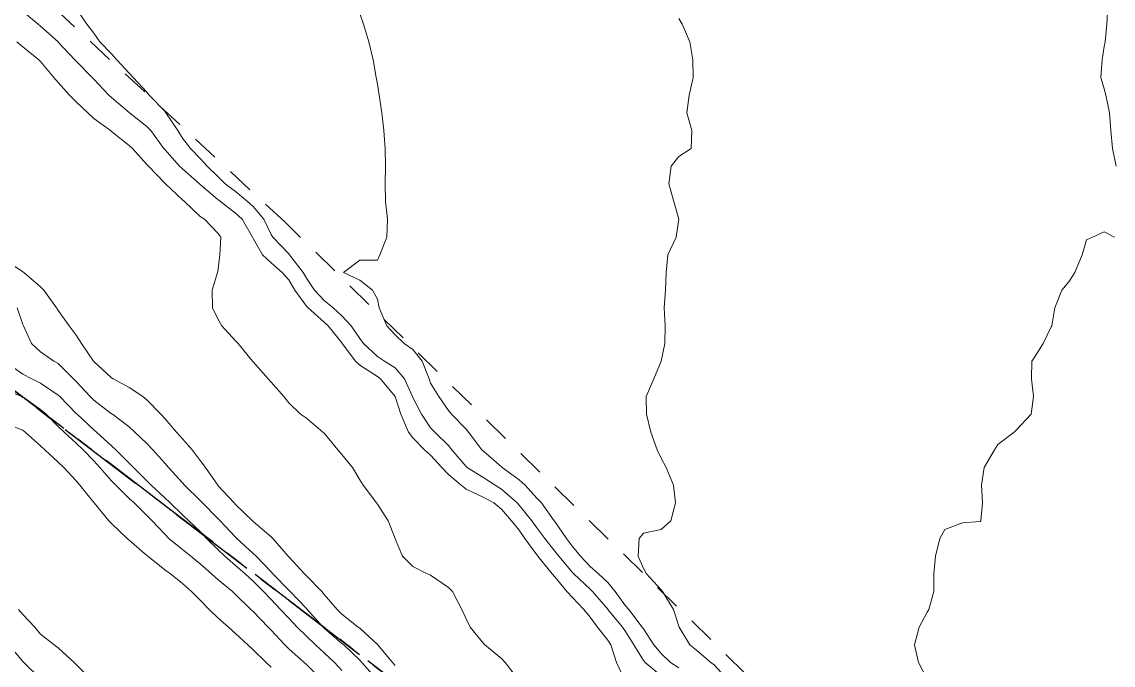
# Model space of a CAD drawing. Header units: centimetres. Extents: x 0 to 642158, y -847 to 649707.
# Drawn here: x 617184.22 to 617215, y 620666.18 to 620684.32 of the extents above; entities that cross this region are included whole.
import ezdxf

# ---------------------------------------------------------------- set-up
doc = ezdxf.new("R2010")
doc.units = ezdxf.units.CM
doc.header["$MEASUREMENT"] = 0
doc.linetypes.add('CENTERX2', pattern=[4, 2.5, -0.5, 0.5, -0.5])
doc.linetypes.add('JIS_02_0.7', pattern=[1.35, 0.75, -0.6])
doc.layers.add('SPW_parcellaire cadastral', color=7, linetype='CENTERX2', lineweight=25, true_color=0xff0542)
doc.layers.add('WAL_parcellaire agricole', color=7, linetype='JIS_02_0.7', lineweight=25)
doc.layers.add('WAL_topographie 0.5', color=253, linetype='Continuous', lineweight=20)

msp = doc.modelspace()

# ---------------------------------------------------------------- linework, layer by layer
at = {"layer": 'SPW_parcellaire cadastral'}
for points in [[(617217.936, 620684.727), (617224.042, 620668.783), (617227.571, 620662.238), (617230.328, 620651.574), (617236.821, 620625.726), (617205.491, 620657.481), (617188.586, 620670.429), (617140.892, 620706.757), (617125.502, 620737.105), (617121.302, 620757.889), (617114.541, 620770.236), (617113.467, 620776.394), (617217.936, 620684.727)], [(617140.892, 620706.757), (617188.586, 620670.429), (617205.491, 620657.481), (617236.821, 620625.726), (617238.726, 620622.445), (617236.096, 620620.154), (617238.753, 620617.124), (617241.351, 620619.557), (617255.145, 620576.565), (617283.484, 620507.46), (617274.764, 620500.676), (617243.342, 620567.204), (617242.443, 620568.633), (617224.544, 620619.8), (617219.57, 620629.325), (617211.738, 620638.85), (617202.743, 620647.528), (617198.721, 620649.645), (617180.2, 620666.244), (617140.94, 620702.104)]]:
    msp.add_lwpolyline(points, dxfattribs=at)
at = {"layer": 'WAL_parcellaire agricole'}
msp.add_lwpolyline([(617130.603, 620794.186), (617172.378, 620812.662), (617207.015, 620716.042), (617222.894, 620674.67), (617235.398, 620640.421), (617232.649, 620638.421), (617217.147, 620653.669), (617191.644, 620678.666), (617129.988, 620735.908), (617151.108, 620751.855), (617130.603, 620794.186)], dxfattribs=at)
at = {"layer": 'WAL_topographie 0.5'}
for points in [[(617184.25, 620684.611), (617184.683, 620684.25), (617184.75, 620684.199), (617185.243, 620683.75), (617185.25, 620683.742), (617185.716, 620683.25), (617185.75, 620683.213), (617186.204, 620682.75), (617186.25, 620682.7), (617186.673, 620682.25), (617186.75, 620682.182), (617187.25, 620681.76), (617187.262, 620681.75), (617187.75, 620681.37), (617187.86, 620681.25), (617188.226, 620680.75), (617188.25, 620680.721), (617188.666, 620680.25), (617188.75, 620680.176), (617189.229, 620679.75), (617189.25, 620679.731), (617189.75, 620679.308), (617189.824, 620679.25), (617190.25, 620678.923), (617190.437, 620678.75), (617190.731, 620678.25), (617190.75, 620678.21), (617191.008, 620677.75), (617191.25, 620677.523), (617191.565, 620677.25), (617191.75, 620677.043), (617191.919, 620676.75), (617192.25, 620676.301), (617192.298, 620676.25), (617192.75, 620675.852), (617192.862, 620675.75), (617193.25, 620675.263), (617193.259, 620675.25), (617193.628, 620674.75), (617193.75, 620674.633), (617194.25, 620674.312), (617194.338, 620674.25), (617194.75, 620673.756), (617194.753, 620673.75), (617194.908, 620673.25), (617195.126, 620672.75), (617195.25, 620672.589), (617195.576, 620672.25), (617195.75, 620672.095), (617196.066, 620671.75), (617196.25, 620671.549), (617196.607, 620671.25), (617196.75, 620671.142), (617197.25, 620670.904), (617197.532, 620670.75), (617197.75, 620670.575), (617198.03, 620670.25), (617198.25, 620669.98), (617198.408, 620669.75), (617198.75, 620669.289), (617198.778, 620669.25), (617199.181, 620668.75), (617199.25, 620668.666), (617199.595, 620668.25), (617199.75, 620668.085), (617200.075, 620667.75), (617200.25, 620667.528), (617200.455, 620667.25), (617200.75, 620666.88), (617200.829, 620666.75), (617200.994, 620666.25), (617201.23, 620665.75)], [(617185.75, 620684.697), (617186.059, 620684.25), (617186.25, 620683.998), (617186.422, 620683.75), (617186.75, 620683.417), (617186.905, 620683.25), (617187.25, 620682.868), (617187.357, 620682.75), (617187.75, 620682.33), (617187.814, 620682.25), (617188.25, 620681.795), (617188.284, 620681.75), (617188.624, 620681.25), (617188.75, 620681.039), (617188.974, 620680.75), (617189.25, 620680.461), (617189.444, 620680.25), (617189.75, 620679.958), (617189.958, 620679.75), (617190.25, 620679.534), (617190.59, 620679.25), (617190.75, 620679.106), (617191.046, 620678.75), (617191.25, 620678.319), (617191.296, 620678.25), (617191.75, 620677.776), (617191.774, 620677.75), (617192.159, 620677.25), (617192.25, 620677.091), (617192.476, 620676.75), (617192.75, 620676.46), (617193.001, 620676.25), (617193.25, 620676.027), (617193.506, 620675.75), (617193.75, 620675.391), (617193.858, 620675.25), (617194.25, 620674.883), (617194.453, 620674.75), (617194.75, 620674.56), (617195.009, 620674.25), (617195.237, 620673.75), (617195.25, 620673.721), (617195.49, 620673.25), (617195.75, 620672.873), (617195.869, 620672.75), (617196.25, 620672.372), (617196.351, 620672.25), (617196.75, 620671.782), (617196.785, 620671.75), (617197.25, 620671.456), (617197.566, 620671.25), (617197.75, 620671.138), (617198.193, 620670.75), (617198.25, 620670.686), (617198.605, 620670.25), (617198.75, 620670.052), (617198.974, 620669.75), (617199.25, 620669.392), (617199.363, 620669.25), (617199.75, 620668.79), (617199.789, 620668.75), (617200.25, 620668.317), (617200.32, 620668.25), (617200.75, 620667.753), (617200.752, 620667.75), (617201.165, 620667.25), (617201.25, 620667.128), (617201.484, 620666.75), (617201.75, 620666.313), (617201.801, 620666.25), (617202.25, 620665.879)], [(617214.854, 620684.75), (617214.818, 620684.25), (617214.772, 620683.75), (617214.75, 620683.625), (617214.692, 620683.25), (617214.648, 620682.75), (617214.75, 620682.428), (617214.795, 620682.25), (617214.901, 620681.75), (617214.931, 620681.25), (617214.985, 620680.75), (617215.083, 620680.25)], [(617193.75, 620684.556), (617193.854, 620684.25), (617194.008, 620683.75), (617194.127, 620683.25), (617194.213, 620682.75), (617194.25, 620682.558), (617194.301, 620682.25), (617194.375, 620681.75), (617194.429, 620681.25), (617194.468, 620680.75), (617194.479, 620680.25), (617194.468, 620679.75), (617194.481, 620679.25), (617194.536, 620678.75), (617194.519, 620678.25), (617194.318, 620677.75), (617194.25, 620677.594), (617193.75, 620677.599), (617193.29, 620677.25), (617193.75, 620677.033), (617194.107, 620676.75), (617194.25, 620676.5), (617194.301, 620676.25), (617194.511, 620675.75), (617194.75, 620675.488), (617195.007, 620675.25), (617195.25, 620675.077), (617195.508, 620674.75), (617195.709, 620674.25), (617195.75, 620674.133), (617195.986, 620673.75), (617196.25, 620673.355), (617196.341, 620673.25), (617196.75, 620672.827), (617196.821, 620672.75), (617197.195, 620672.25), (617197.25, 620672.201), (617197.75, 620671.767), (617197.766, 620671.75), (617198.25, 620671.406), (617198.414, 620671.25), (617198.75, 620670.888), (617198.876, 620670.75), (617199.234, 620670.25), (617199.25, 620670.226), (617199.584, 620669.75), (617199.75, 620669.521), (617199.973, 620669.25), (617200.25, 620668.958), (617200.484, 620668.75), (617200.75, 620668.505), (617200.959, 620668.25), (617201.25, 620667.851), (617201.337, 620667.75), (617201.719, 620667.25), (617201.75, 620667.198), (617202.044, 620666.75), (617202.25, 620666.502), (617202.518, 620666.25), (617202.75, 620666.098)], [(617202.75, 620684.411), (617202.846, 620684.25), (617203.06, 620683.75), (617203.148, 620683.25), (617203.15, 620682.75), (617203.045, 620682.25), (617202.975, 620681.75), (617203.115, 620681.25), (617203.1, 620680.75), (617202.75, 620680.517), (617202.534, 620680.25), (617202.469, 620679.75), (617202.613, 620679.25), (617202.75, 620678.75), (617202.75, 620678.75), (617202.75, 620678.75), (617202.676, 620678.25), (617202.444, 620677.75), (617202.393, 620677.25), (617202.377, 620676.75), (617202.333, 620676.25), (617202.365, 620675.75), (617202.352, 620675.25), (617202.25, 620674.75), (617202.25, 620674.75), (617202.05, 620674.25), (617201.825, 620673.75), (617201.842, 620673.25), (617201.962, 620672.75), (617202.137, 620672.25), (617202.25, 620672.015), (617202.397, 620671.75), (617202.602, 620671.25), (617202.652, 620670.75), (617202.528, 620670.25), (617202.25, 620670), (617201.75, 620669.899), (617201.635, 620669.75), (617201.604, 620669.25), (617201.75, 620668.904), (617201.834, 620668.75), (617202.25, 620668.304), (617202.293, 620668.25), (617202.603, 620667.75), (617202.75, 620667.28), (617202.761, 620667.25), (617203.058, 620666.75), (617203.25, 620666.603), (617203.657, 620666.25), (617203.75, 620666.187), (617204.144, 620665.75)], [(617184.08, 620683.75), (617184.25, 620683.617), (617184.703, 620683.25), (617184.75, 620683.2), (617185.125, 620682.75), (617185.25, 620682.605), (617185.567, 620682.25), (617185.75, 620682.061), (617186.078, 620681.75), (617186.25, 620681.592), (617186.719, 620681.25), (617186.75, 620681.223), (617187.25, 620680.834), (617187.342, 620680.75), (617187.75, 620680.299), (617187.789, 620680.25), (617188.25, 620679.768), (617188.271, 620679.75), (617188.75, 620679.297), (617188.807, 620679.25), (617189.25, 620678.832), (617189.374, 620678.75), (617189.75, 620678.359), (617189.829, 620678.25), (617189.81, 620677.75), (617189.75, 620677.275), (617189.743, 620677.25), (617189.59, 620676.75), (617189.594, 620676.25), (617189.75, 620675.939), (617189.865, 620675.75), (617190.25, 620675.318), (617190.321, 620675.25), (617190.73, 620674.75), (617190.75, 620674.73), (617191.173, 620674.25), (617191.25, 620674.161), (617191.611, 620673.75), (617191.75, 620673.57), (617192.081, 620673.25), (617192.25, 620673.142), (617192.713, 620672.75), (617192.75, 620672.722), (617193.135, 620672.25), (617193.25, 620672.12), (617193.543, 620671.75), (617193.75, 620671.405), (617193.846, 620671.25), (617194.225, 620670.75), (617194.25, 620670.72), (617194.556, 620670.25), (617194.746, 620669.75), (617194.75, 620669.737), (617194.96, 620669.25), (617195.25, 620668.957), (617195.654, 620668.75), (617195.75, 620668.71), (617196.25, 620668.365), (617196.364, 620668.25), (617196.627, 620667.75), (617196.75, 620667.486), (617196.862, 620667.25), (617197.25, 620666.776), (617197.277, 620666.75), (617197.75, 620666.363), (617197.855, 620666.25), (617198.235, 620665.75)], [(617215.036, 620678.25), (617214.75, 620678.393), (617214.417, 620678.25), (617214.25, 620678.167), (617214.125, 620677.75), (617213.922, 620677.25), (617213.75, 620676.988), (617213.55, 620676.75), (617213.357, 620676.25), (617213.266, 620675.75), (617213.25, 620675.721), (617213.028, 620675.25), (617212.75, 620674.815), (617212.707, 620674.75), (617212.696, 620674.25), (617212.75, 620673.75), (617212.75, 620673.75), (617212.75, 620673.75), (617212.687, 620673.25), (617212.25, 620672.783), (617212.212, 620672.75), (617211.75, 620672.397), (617211.657, 620672.25), (617211.358, 620671.75), (617211.284, 620671.25), (617211.314, 620670.75), (617211.272, 620670.25), (617211.25, 620670.231), (617210.75, 620670.193), (617210.25, 620670), (617210.116, 620669.75), (617209.988, 620669.25), (617209.946, 620668.75), (617209.938, 620668.25), (617209.797, 620667.75), (617209.75, 620667.673), (617209.526, 620667.25), (617209.394, 620666.75), (617209.513, 620666.25), (617209.75, 620665.785)], [(617183.75, 620677.604), (617184.25, 620677.271), (617184.279, 620677.25), (617184.75, 620676.843), (617184.837, 620676.75), (617185.199, 620676.25), (617185.25, 620676.178), (617185.56, 620675.75), (617185.75, 620675.486), (617185.901, 620675.25), (617186.242, 620674.75), (617186.25, 620674.74), (617186.75, 620674.278), (617186.793, 620674.25), (617187.25, 620674.011), (617187.635, 620673.75), (617187.75, 620673.662), (617188.138, 620673.25), (617188.25, 620673.128), (617188.586, 620672.75), (617188.75, 620672.56), (617189.024, 620672.25), (617189.25, 620671.95), (617189.399, 620671.75), (617189.745, 620671.25), (617189.75, 620671.245), (617190.211, 620670.75), (617190.25, 620670.71), (617190.723, 620670.25), (617190.75, 620670.224), (617191.25, 620669.796), (617191.3, 620669.75), (617191.737, 620669.25), (617191.75, 620669.234), (617192.195, 620668.75), (617192.25, 620668.697), (617192.68, 620668.25), (617192.75, 620668.165), (617193.11, 620667.75), (617193.25, 620667.611), (617193.706, 620667.25), (617193.75, 620667.218), (617194.25, 620666.763), (617194.262, 620666.75), (617194.675, 620666.25), (617194.75, 620666.163)], [(617184.093, 620676.25), (617184.25, 620675.782), (617184.264, 620675.75), (617184.491, 620675.25), (617184.75, 620675.015), (617185.123, 620674.75), (617185.25, 620674.686), (617185.679, 620674.25), (617185.75, 620674.179), (617186.144, 620673.75), (617186.25, 620673.645), (617186.75, 620673.268), (617186.777, 620673.25), (617187.25, 620672.894), (617187.411, 620672.75), (617187.75, 620672.43), (617187.917, 620672.25), (617188.25, 620671.876), (617188.356, 620671.75), (617188.75, 620671.318), (617188.807, 620671.25), (617189.25, 620670.817), (617189.313, 620670.75), (617189.75, 620670.317), (617189.815, 620670.25), (617190.25, 620669.787), (617190.289, 620669.75), (617190.75, 620669.33), (617190.831, 620669.25), (617191.25, 620668.811), (617191.304, 620668.75), (617191.75, 620668.292), (617191.793, 620668.25), (617192.25, 620667.772), (617192.269, 620667.75), (617192.722, 620667.25), (617192.75, 620667.223), (617193.25, 620666.79), (617193.3, 620666.75), (617193.75, 620666.318), (617193.812, 620666.25), (617194.248, 620665.75)], [(617183.75, 620674.73), (617184.25, 620674.386), (617184.505, 620674.25), (617184.75, 620674.127), (617185.25, 620673.794), (617185.294, 620673.75), (617185.75, 620673.278), (617185.778, 620673.25), (617186.25, 620672.814), (617186.327, 620672.75), (617186.75, 620672.357), (617186.869, 620672.25), (617187.25, 620671.872), (617187.369, 620671.75), (617187.75, 620671.373), (617187.869, 620671.25), (617188.25, 620670.892), (617188.404, 620670.75), (617188.75, 620670.415), (617188.929, 620670.25), (617189.25, 620669.943), (617189.432, 620669.75), (617189.75, 620669.438), (617189.944, 620669.25), (617190.25, 620668.988), (617190.522, 620668.75), (617190.75, 620668.546), (617191.036, 620668.25), (617191.25, 620668.025), (617191.518, 620667.75), (617191.75, 620667.504), (617191.988, 620667.25), (617192.25, 620666.992), (617192.504, 620666.75), (617192.75, 620666.521), (617193.04, 620666.25), (617193.25, 620666.024)], [(617183.75, 620673.929), (617184.235, 620673.75), (617184.25, 620673.744), (617184.75, 620673.39), (617184.909, 620673.25), (617185.25, 620672.908), (617185.412, 620672.75), (617185.75, 620672.441), (617185.953, 620672.25), (617186.25, 620671.934), (617186.424, 620671.75), (617186.75, 620671.375), (617186.873, 620671.25), (617187.25, 620670.877), (617187.388, 620670.75), (617187.75, 620670.401), (617187.898, 620670.25), (617188.25, 620669.867), (617188.365, 620669.75), (617188.75, 620669.441), (617188.983, 620669.25), (617189.25, 620669.038), (617189.575, 620668.75), (617189.75, 620668.592), (617190.164, 620668.25), (617190.25, 620668.17), (617190.684, 620667.75), (617190.75, 620667.686), (617191.165, 620667.25), (617191.25, 620667.162), (617191.639, 620666.75), (617191.75, 620666.64), (617192.186, 620666.25), (617192.25, 620666.197), (617192.701, 620665.75)], [(617183.75, 620672.991), (617184.25, 620672.808), (617184.314, 620672.75), (617184.75, 620672.361), (617184.872, 620672.25), (617185.25, 620671.902), (617185.408, 620671.75), (617185.75, 620671.378), (617185.853, 620671.25), (617186.25, 620670.76), (617186.258, 620670.75), (617186.677, 620670.25), (617186.75, 620670.17), (617187.188, 620669.75), (617187.25, 620669.697), (617187.75, 620669.273), (617187.777, 620669.25), (617188.25, 620668.869), (617188.418, 620668.75), (617188.75, 620668.477), (617189.01, 620668.25), (617189.25, 620668.009), (617189.508, 620667.75), (617189.75, 620667.516), (617190.048, 620667.25), (617190.25, 620667.071), (617190.598, 620666.75), (617190.75, 620666.613), (617191.116, 620666.25), (617191.25, 620666.125)], [(617184.123, 620667.75), (617184.25, 620667.602), (617184.587, 620667.25), (617184.75, 620667.055), (617185.135, 620666.75), (617185.25, 620666.664), (617185.693, 620666.25), (617185.75, 620666.193), (617186.202, 620665.75)], [(617183.856, 620666.75), (617184.25, 620666.279), (617184.279, 620666.25), (617184.75, 620665.793)]]:
    msp.add_lwpolyline(points, dxfattribs=at)

doc.saveas('drawing.dxf')
